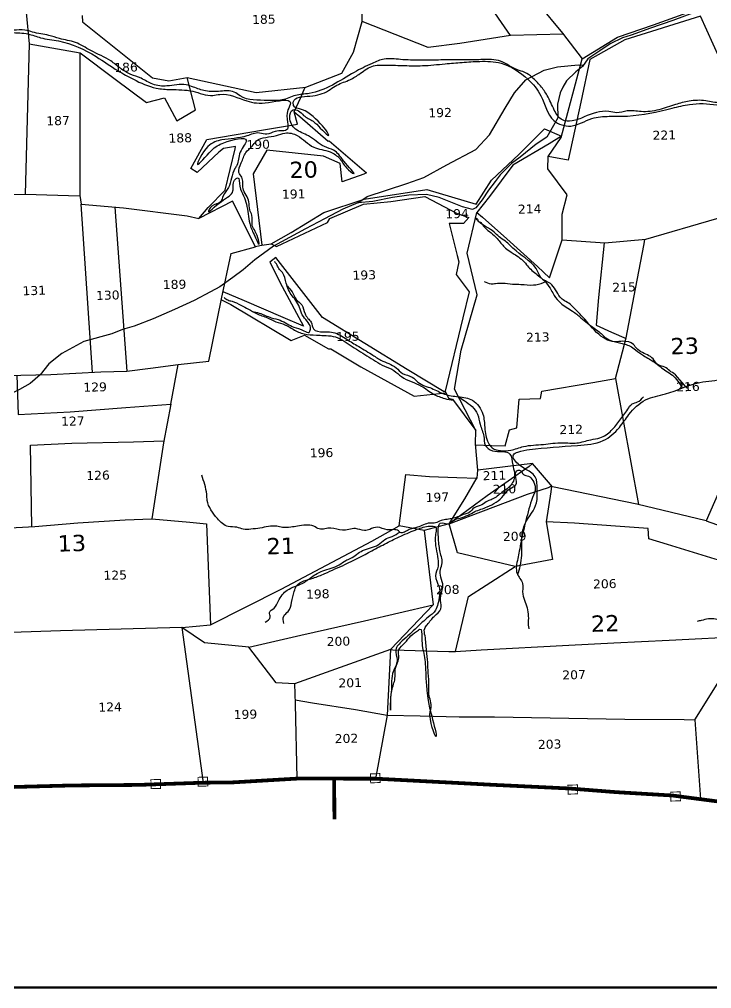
# Model space of a CAD drawing. Header units: inches. Extents: x 736579 to 743654, y 1629743 to 1634507.
# Drawn here: x 739231 to 740715, y 1629743 to 1631821 of the extents above; entities that cross this region are included whole.
import ezdxf
from ezdxf.enums import TextEntityAlignment as Align

# ---------------------------------------------------------------- set-up
doc = ezdxf.new("R2010")
doc.units = ezdxf.units.IN
doc.header["$MEASUREMENT"] = 0
doc.linetypes.add('ACAD_ISO02W100', pattern=[15, 12, -3])
for name, color, linetype in [('PLOT NO', 7, 'Continuous'), ('ROADS', 6, 'Continuous'), ('STRUCTURE', 5, 'Continuous'), ('TANKS-STREAM', 4, 'Continuous'), ('VILLAGE BOUNDRY', 5, 'Continuous'), ('VILLAGE STONES', 240, 'Continuous')]:
    doc.layers.add(name, color=color, linetype=linetype)
doc.styles.get("Standard").update_dxf_attribs({"font": 'verdana.ttf'})

msp = doc.modelspace()

# ---------------------------------------------------------------- linework, layer by layer
at = {"layer": 'PLOT NO'}
for points in [[(739365.3, 1631828.9), (739366.1, 1631815.6), (739516.2, 1631695.6), (739551.2, 1631689.1), (739590.2, 1631696), (739738.6, 1631663.8), (739844.9, 1631675.6), (739922.1, 1631705.5), (739947, 1631750.9), (739965.7, 1631816.3), (739962, 1632019.6)], [(740283.9, 1631786.2), (740177.8, 1631939.8)], [(740393, 1631932), (740380.4, 1631859.9), (740342.7, 1631854.4), (740394.8, 1631791.4), (740437, 1631736.2)], [(740691.1, 1631827.5), (740528.4, 1631777.3), (740471.6, 1631745), (740453.8, 1631734.6), (740434.3, 1631643.6), (740406.9, 1631519), (740364.1, 1631526.7), (740392, 1631568), (740437, 1631736.2), (740513.3, 1631782.9), (740590, 1631809.3), (740681.6, 1631842.2)], [(739245.2, 1631835.5), (739251.7, 1631768.3), (739361.2, 1631749.4), (739436.5, 1631692.7), (739503.1, 1631642.6), (739542, 1631652.6), (739568.4, 1631603.7), (739608.6, 1631627.3), (739590.2, 1631696)], [(740394.3, 1631348.1), (740486, 1631341.6), (740573.4, 1631349.9), (740726.1, 1631394.3), (740790.3, 1631397.4), (740788.6, 1631413), (740801, 1631429.8), (740776.2, 1631608), (740830.3, 1631624.4), (740754.4, 1631712.4), (740731.9, 1631737.6), (740691.1, 1631827.5)], [(740396.7, 1631789), (740283.9, 1631786.2), (740174.8, 1631769), (740107.2, 1631760.7), (739965.7, 1631816.3)], [(738767.7, 1631768), (738768.2, 1631578.5), (738767.5, 1631410.2), (738844.3, 1631420.9), (738913.8, 1631427.6), (739019.9, 1631434.6), (739133.2, 1631443.5), (739243.1, 1631446.5)], [(739251.7, 1631768.3), (739243.1, 1631446.5), (739360, 1631442.3), (739361.1, 1631444.1), (739361.2, 1631749.4)], [(739360.5, 1631443.2), (739363.1, 1631424.7), (739454, 1631416.9), (739590.2, 1631399.7), (739615.4, 1631393.8), (739635.4, 1631417.3), (739671.6, 1631454.5), (739693.6, 1631543.6), (739693.8, 1631548.6), (739668.1, 1631544.4), (739658.7, 1631535.9), (739611.9, 1631492.6), (739598, 1631501.1), (739632.6, 1631563.4), (739754.1, 1631584.1), (739826.9, 1631596.3), (739819.8, 1631622.4), (739833.3, 1631651.9), (739843.2, 1631675.4)], [(739819.8, 1631622.4), (739832.1, 1631612.4), (739892.4, 1631560), (739894.7, 1631560.8), (739974.6, 1631492.2), (739969.2, 1631488.9), (739923, 1631472.3), (739918.4, 1631511.6), (739883, 1631527.5), (739761.3, 1631540.5), (739731.7, 1631489.9), (739750.9, 1631337.1), (739770.6, 1631339.4), (739813.5, 1631364), (739883.4, 1631406.8), (739969.6, 1631435.2), (740104.5, 1631456), (740210.3, 1631425.1), (740242.6, 1631476.3), (740301.3, 1631531.5), (740356.6, 1631586.5), (740392.6, 1631570.2)], [(740392.6, 1631570.2), (740366.2, 1631554.3), (740288.6, 1631508.6), (740238.6, 1631441.2), (740211.5, 1631407.2), (740223.3, 1631397.2), (740275.5, 1631350.3), (740341.6, 1631291), (740367.1, 1631267), (740394.3, 1631348.1), (740394.1, 1631403.3), (740405, 1631445.1), (740363.4, 1631500.6), (740364.1, 1631526.7)], [(739133.2, 1631443.5), (739127.4, 1631258.3), (739119.7, 1631056.7), (739136.2, 1631056.1), (739233.9, 1631058.2), (739298.2, 1631059.5), (739405.7, 1631065), (739461.2, 1631066.9), (739511.7, 1631073.3), (739570.9, 1631080.8), (739636.7, 1631088.2), (739664.4, 1631221.7), (739684.5, 1631319), (739736.8, 1631333.3)], [(739387.5, 1631064.1), (739363.1, 1631424.7)], [(739752.4, 1631337.2), (739736.8, 1631333.3), (739687.5, 1631431.2), (739615.4, 1631393.8)], [(739770.6, 1631339.4), (739782.1, 1631334.3), (739891.3, 1631385.2), (739896.6, 1631393.8), (739968.2, 1631425), (740026.8, 1631430.3), (740099.9, 1631441), (740169, 1631404.5), (740194.6, 1631396.4), (740182.6, 1631383.2), (740152.4, 1631383), (740169.4, 1631314.5), (740172.7, 1631301.1), (740166.9, 1631273.9), (740194.8, 1631236.7), (740181.2, 1631181.3), (740143.4, 1631023.7), (740150.5, 1631008.8), (740159.5, 1631006.6), (740209, 1630939.9), (740163.7, 1631028.1), (740177.7, 1631111.5), (740212.4, 1631230.3), (740190.4, 1631319.6), (740211.5, 1631407.2)], [(739435.1, 1631418.5), (739461.2, 1631066.9)], [(740209, 1630909), (740243.1, 1630907.7), (740272.4, 1630906.5), (740281.1, 1630940.8), (740297.1, 1630945), (740302.1, 1631006.5), (740348, 1631008.4), (740350.7, 1631024.1), (740460.1, 1631042.5), (740509, 1631050.7), (740531.8, 1631138), (740551.7, 1631243.5), (740569.8, 1631339.4), (740571.5, 1631349.7)], [(740484.7, 1631341.7), (740472.3, 1631224.6), (740466.9, 1631165.6), (740500.1, 1631150.7), (740531.6, 1631137)], [(740143.4, 1631023.7), (740141.1, 1631022.7), (740062.2, 1631070), (739880.5, 1631181.9), (739780.3, 1631310.6), (739767.8, 1631300.4), (739794.4, 1631248.4), (739840.2, 1631163.4), (739796.1, 1631181.9), (739713.2, 1631217.3), (739667.4, 1631236.5)], [(740740.9, 1631251.4), (740773.9, 1631187.4), (740774.5, 1630909.1), (740703.3, 1630746), (740761.9, 1630724.9), (740832.7, 1630698.7), (740860, 1630681.2), (740868.6, 1630700.6), (740842.2, 1630729.1), (740847.1, 1630754.8)], [(739664, 1631219.8), (739683.8, 1631209.4), (739813.1, 1631132.7), (739841.8, 1631144.1), (739893.3, 1631114.3), (739898.5, 1631114.7), (739962.8, 1631076.4), (740076.9, 1631013.2), (740145, 1631020.3)], [(739225.3, 1631058), (739228.1, 1630973.6), (739340, 1630979.6), (739458.9, 1630988.7), (739555.4, 1630996.1), (739570.9, 1631080.8)], [(740509, 1631050.7), (740557.9, 1630780.8)], [(739555.4, 1630996.1), (739540, 1630913.4), (739515.1, 1630750.3), (739596.5, 1630743), (739631.7, 1630739.4), (739640.7, 1630522.8), (739792.2, 1630599.8), (739986.5, 1630702.3), (740044.9, 1630734.9), (740059.5, 1630845.3), (740110, 1630841.2), (740168.7, 1630839), (740212.1, 1630837.5), (740213.6, 1630854.6), (740208.8, 1630910.7), (740209, 1630939.9)], [(739257.7, 1630733.3), (739254.5, 1630908.1), (739343.1, 1630912.2), (739475.5, 1630915.6), (739540.6, 1630917.1)], [(740330.5, 1630868.7), (740323.3, 1630862.7), (740233.7, 1630799.3), (740151.8, 1630739.8), (740185.6, 1630792.9), (740212.2, 1630838.9)], [(740703.3, 1630746), (740554.7, 1630781.5), (740373.8, 1630818.5), (740330.5, 1630868.7), (740213.6, 1630854.6)], [(740151.8, 1630739.8), (740319.9, 1630802.9), (740364.9, 1630817.1), (740371.6, 1630821.1), (740369.9, 1630808), (740359.8, 1630743.7), (740373.7, 1630662.9), (740293.5, 1630647.8), (740170, 1630677.3), (740151.8, 1630739.8), (740098.7, 1630725.3), (740044.9, 1630734.9)], [(738839, 1630716.1), (738876, 1630717.3), (738961.6, 1630722.1), (739022.6, 1630727.4), (739098.1, 1630731.6), (739171.4, 1630731.7), (739206.1, 1630730.4), (739223.8, 1630731.4), (739263.7, 1630733.6), (739356.4, 1630742), (739457.9, 1630748.3), (739515.1, 1630750.3)], [(739821.7, 1630362.1), (739859.2, 1630356.1), (739951.5, 1630341.3), (740019.1, 1630329.1), (740090, 1630327.7), (740173.2, 1630326.1), (740249.4, 1630325.7), (740368.9, 1630323.7), (740528.4, 1630321), (740656.2, 1630320), (740678.4, 1630319.6), (740744.2, 1630424.7), (740791.9, 1630498.9), (740782.6, 1630540.1), (740757.4, 1630653.8), (740722.1, 1630663.7), (740619.8, 1630694.9), (740580.1, 1630707.4), (740578.8, 1630729.5), (740508.6, 1630734.6), (740420.9, 1630740.8), (740359.8, 1630743.7)], [(740098.7, 1630725.3), (740117.6, 1630566.2), (740026.4, 1630470.4), (739820.6, 1630396.6), (739781.1, 1630398.4), (739722.8, 1630475.2), (739627.9, 1630484.3), (739578.8, 1630517.3), (739640.7, 1630522.8)], [(740026.4, 1630470.4), (740031.7, 1630469.5), (740151.1, 1630466), (740165.6, 1630465.5), (740193.2, 1630583.6), (740231.7, 1630608.2), (740293.9, 1630647.9)], [(739722.8, 1630475.2), (739834.5, 1630500.6), (739970.6, 1630531.3), (740117.6, 1630566.2)], [(739578.8, 1630517.3), (739318.7, 1630510.1), (739214.1, 1630506.6)], [(739578.8, 1630517.3), (739624.7, 1630184.5)], [(740165.6, 1630465.5), (740220.6, 1630469.1), (740408.5, 1630479.3), (740504.9, 1630484.3), (740623.5, 1630490.4), (740791.9, 1630498.9), (740859.6, 1630496.7), (740861.1, 1630462.2), (740869.3, 1630334.6), (740865, 1630178.6), (740862.8, 1630146.2)], [(740026.4, 1630470.4), (740019.1, 1630329.1)], [(739820.6, 1630396.6), (739822, 1630353.9), (739825.6, 1630193.3)], [(740019.1, 1630329.1), (739994.5, 1630193.2)], [(740678.4, 1630319.6), (740690.9, 1630149.2)]]:
    msp.add_lwpolyline(points, dxfattribs=at)
at = {"layer": 'ROADS'}
for points in [[(740681.9, 1631836.8), (740631.5, 1631818.2), (740584, 1631802), (740542.2, 1631787.2), (740523.4, 1631781.2), (740497.5, 1631768.5), (740474.8, 1631753.4), (740449.3, 1631736.3), (740437.9, 1631719.6), (740423.3, 1631708.3), (740403.9, 1631688.9), (740395.9, 1631675.9), (740390.4, 1631663.7), (740384.4, 1631638.8), (740385.3, 1631609.9), (740378.9, 1631598.3), (740361.5, 1631568.6), (740338.7, 1631553.4), (740304.6, 1631525.3), (740286, 1631511.7), (740272.7, 1631499), (740261.7, 1631487.8), (740251, 1631473.5), (740236.2, 1631454.8), (740222.9, 1631434.2), (740209.5, 1631417.2), (740202, 1631413.6), (740180.5, 1631419), (740131, 1631439.1), (740103.3, 1631445.5), (740065.6, 1631444.3), (740030.6, 1631438.8), (739988.8, 1631430.6), (739956.1, 1631427.6), (739976.4, 1631441.4), (740061.7, 1631469), (740098, 1631481.6), (740147.4, 1631508.8), (740209.4, 1631542), (740238.6, 1631573.1), (740272.4, 1631630.3), (740291.9, 1631663.7), (740316.8, 1631691.6), (740355.6, 1631712.1), (740384.3, 1631719.2), (740428.6, 1631723.2), (740440.2, 1631722.9)], [(739956.1, 1631427.6), (739924.4, 1631414.4), (739884.7, 1631393.3), (739844.2, 1631372), (739810.2, 1631353.1), (739775.5, 1631334.5), (739735.4, 1631305.6), (739710.3, 1631284.2), (739688.5, 1631267.6), (739660.8, 1631247.4), (739640.3, 1631236.8), (739605.7, 1631218.3), (739563, 1631199.1), (739517.3, 1631179.1), (739476.7, 1631162.9), (739451.9, 1631156), (739428.9, 1631147), (739369, 1631130.1), (739321.6, 1631104.8), (739294, 1631082.6), (739275.3, 1631059.1), (739254.1, 1631040.4), (739231, 1631027.4), (739201.5, 1631012.4)]]:
    msp.add_lwpolyline(points, dxfattribs=at)
at = {"layer": 'STRUCTURE', "color": 5, "const_width": 4.65}
msp.add_lwpolyline([(743565.5, 1629793.8), (743565.5, 1629745.5), (736581.7, 1629745.5), (736581.7, 1629793.8)], dxfattribs=at)
at = {"layer": 'TANKS-STREAM'}
for points in [[(740776.3, 1632091.7), (740735.7, 1632110.8), (740708.7, 1632123.1), (740690.4, 1632129.9), (740671.4, 1632133.5), (740650.7, 1632141.6), (740607.1, 1632150.7), (740578.4, 1632159.7), (740560.6, 1632156.4), (740543.8, 1632144.6), (740530, 1632140.3), (740497.5, 1632115), (740480.8, 1632107.2), (740428.9, 1632099.2), (740390.4, 1632095.2), (740369.8, 1632097.7), (740343.8, 1632097), (740371, 1632092.3), (740400.6, 1632091.5), (740426.5, 1632094.8), (740448.6, 1632095.9), (740493.6, 1632106.8), (740523.7, 1632127.9), (740541.3, 1632137.1), (740559.2, 1632149.3), (740584.4, 1632151.5), (740612.7, 1632143.8), (740636.9, 1632135.4), (740646.7, 1632135.7), (740669.1, 1632127.8), (740690.7, 1632126.9), (740705.8, 1632116.8), (740758.1, 1632093.7), (740786.9, 1632079.7), (740815.6, 1632065.1), (740844.6, 1632054.2), (740862.7, 1632048.9), (740880.3, 1632042.8), (740893.9, 1632038.6), (740938.5, 1632024.4), (740977.1, 1632012.4), (741002.2, 1632002.9), (741025.7, 1631996.1), (741049.1, 1631993.4), (741076.9, 1631995.9), (741102.3, 1632000.4), (741149.9, 1632010.4), (741138.9, 1632001.7), (741117.2, 1631987.9), (741098.9, 1631968.2), (741090.5, 1631957.8), (741064, 1631927.5), (741050.7, 1631909), (741039.8, 1631892.9), (741020.4, 1631869.9), (740987.6, 1631824.2), (740966.5, 1631797.7), (740940.8, 1631768.6), (740926.8, 1631744.3), (740905.4, 1631721.1), (740887, 1631681.8), (740857.2, 1631661.6), (740811.5, 1631646.3), (740801.4, 1631640.9), (740771, 1631642.4), (740733.2, 1631641.7), (740702, 1631646.4), (740666.5, 1631645.7), (740637.5, 1631638.2), (740601.7, 1631627.2), (740563.7, 1631623.2), (740533.6, 1631624.7), (740511.2, 1631620.6), (740494.2, 1631623.4), (740441.8, 1631611.9), (740415.8, 1631603.4), (740394.8, 1631605.2), (740377.4, 1631626.6), (740362.4, 1631657.6), (740348, 1631678.2), (740330.1, 1631696.4), (740314.2, 1631707.3), (740298.4, 1631712.7), (740262.3, 1631731.1), (740243, 1631734.6), (740206.7, 1631734.2), (740171.1, 1631734.5), (740129.2, 1631733.7), (740090.7, 1631733.3), (740047.7, 1631734.9), (740012.6, 1631735.8), (739986.9, 1631726.6), (739948.7, 1631707.3), (739901.7, 1631680.1), (739851.7, 1631662), (739822.8, 1631657.9), (739794, 1631648.1), (739763.1, 1631647.1), (739704, 1631656.7), (739691.2, 1631664.9), (739662.1, 1631666.9), (739629.8, 1631667.6), (739603.8, 1631675.8), (739588.6, 1631680.4), (739547.2, 1631678.1), (739516.8, 1631681.9), (739491.7, 1631694.6), (739469.8, 1631702.9), (739447.3, 1631716.1), (739426.9, 1631731.7), (739384, 1631754), (739350.8, 1631771.5), (739317, 1631779.7), (739293.8, 1631786.5), (739259.3, 1631793.6), (739242.8, 1631798), (739218.7, 1631797.7), (739197.5, 1631798.9), (739132.2, 1631786.6), (739192.6, 1631795.2), (739213.6, 1631793), (739249.7, 1631789.6), (739276.2, 1631781.5), (739314.7, 1631774.7), (739395.5, 1631741.1), (739442.4, 1631710.8), (739475.2, 1631692.5), (739524.3, 1631673.6), (739554.9, 1631670.6), (739602.4, 1631666.8), (739645.6, 1631657.9), (739660.3, 1631660.2), (739718.2, 1631646.1), (739764.8, 1631642.7), (739811.7, 1631641.7), (739806.6, 1631626.7), (739805.5, 1631600.4), (739805.3, 1631585.6), (739779.2, 1631580.8), (739761.4, 1631574.5), (739745.4, 1631577.3), (739718.3, 1631571.1), (739665.1, 1631562.4), (739634.9, 1631548.3), (739612.7, 1631509.9), (739642.4, 1631539.6), (739669.3, 1631556.5), (739717.3, 1631562), (739704.4, 1631536.2), (739696.8, 1631508), (739692.9, 1631501.2), (739678.8, 1631460.2), (739667.9, 1631442.8), (739661.9, 1631430), (739643.5, 1631420.2), (739635.9, 1631409.7), (739663.9, 1631430.6), (739688.6, 1631453.1), (739692, 1631475.9), (739698.7, 1631481.1), (739703.2, 1631463.4), (739711.5, 1631442.9), (739721, 1631404), (739724.5, 1631383.3), (739733.9, 1631359.5), (739744.6, 1631338.7), (739736.6, 1631365.9), (739730.1, 1631378.5), (739729.2, 1631401.5), (739724.6, 1631412.7), (739723, 1631429.6), (739710.4, 1631458.3), (739707.4, 1631482.6), (739701.5, 1631492.4), (739706.5, 1631513.1), (739716.4, 1631535.2), (739729.5, 1631549.1), (739739.2, 1631560.4), (739781.9, 1631571.7), (739800.1, 1631577.3), (739826.6, 1631571.7), (739861.7, 1631547), (739897, 1631536.7), (739917.5, 1631522.4), (739932.2, 1631502.5), (739947.7, 1631490.2), (739926.5, 1631516.8), (739904.5, 1631540.3), (739884.6, 1631548.4), (739850.7, 1631571.2), (739822.9, 1631585.7), (739810.4, 1631610.7), (739817.8, 1631627), (739829.2, 1631625.1), (739840.1, 1631615.1), (739860.3, 1631602.5), (739875.8, 1631588), (739891.7, 1631573), (739837.6, 1631627.1), (739818.6, 1631636.6), (739818, 1631643.7), (739853.7, 1631656.6), (739893.4, 1631668.4), (739907.9, 1631678), (739936.4, 1631690.3), (739958.5, 1631702.9), (739986.4, 1631720), (740017.4, 1631722.9), (740056.7, 1631721.9), (740094.7, 1631721.7), (740143.4, 1631725.7), (740179.7, 1631728.7), (740218, 1631730.9), (740263.3, 1631726.8), (740320.6, 1631692.7), (740348.7, 1631657.1), (740376.6, 1631604), (740412.9, 1631592.2), (740458.1, 1631608.5), (740495.2, 1631613.1), (740534.3, 1631613.7), (740630.3, 1631630.6), (740667.3, 1631638.6), (740725.8, 1631637.6), (740800.4, 1631632), (740818.5, 1631638.1), (740855.9, 1631650.5), (740878.7, 1631663.2), (740894.8, 1631681.2), (740933.3, 1631740.7), (740944.2, 1631761.3), (740958.1, 1631780.2), (741035.2, 1631875.6), (741100.9, 1631958.3), (741147.3, 1631999.4), (741189.9, 1632018.8), (741263.1, 1632050.1), (741277.2, 1632083.8), (741275.4, 1632116.8), (741274.6, 1632151.3), (741263.9, 1632166.9), (741264, 1632173.1), (741267.6, 1632191), (741277.7, 1632198.7), (741327.7, 1632194.1), (741357.7, 1632190.5), (741382.7, 1632188.3), (741432.7, 1632191.8), (741488.4, 1632197.6), (741539.5, 1632197.9), (741558.1, 1632226.1), (741574.7, 1632261.1), (741593.5, 1632309.2), (741629.8, 1632364.6), (741651.1, 1632373), (741672.4, 1632374.9), (741716, 1632378.8), (741761.2, 1632377.5), (741820.7, 1632382.7), (741844.3, 1632385), (741858.8, 1632402.7), (741857.8, 1632443.4), (741862.5, 1632465), (741920.3, 1632473.9), (741971.8, 1632478.1), (742034.8, 1632479.4), (742071, 1632491.2), (742095.7, 1632499.3), (742123.9, 1632505.6), (742169.1, 1632515.6), (742218.9, 1632529.4), (742254.6, 1632536.2), (742288.5, 1632526.8), (742321.3, 1632514.2), (742375, 1632485.2), (742418.8, 1632473.4), (742445.1, 1632482.8), (742492.4, 1632486.2), (742518.4, 1632480.9), (742556.2, 1632478.8), (742576, 1632484), (742586.1, 1632489.7), (742597.3, 1632497.8)], [(740208.7, 1631395.6), (740213.4, 1631391.3), (740214.5, 1631387.9), (740219, 1631386), (740223.4, 1631381.2), (740248.4, 1631357.6), (740265, 1631339.1), (740273.1, 1631330.7), (740285.1, 1631321.8), (740294, 1631316.2), (740307, 1631306.8), (740318.2, 1631294.8), (740326.9, 1631285.1), (740349.5, 1631266.8), (740360.2, 1631255.9), (740370.7, 1631240.6), (740377.4, 1631228.9), (740390.7, 1631213), (740416.3, 1631195.7), (740434.7, 1631181.3), (740462.8, 1631158.9), (740473.6, 1631151.2), (740491.5, 1631135.9), (740505.8, 1631130.2), (740528.3, 1631124.4), (740540.1, 1631120.5), (740551.4, 1631112.3), (740568.8, 1631100.1), (740592.3, 1631085.8), (740616.9, 1631067.4), (740630.7, 1631058.2), (740651.9, 1631030.8)], [(740668.1, 1631036.7), (740663.4, 1631039.9), (740664, 1631033.6), (740637.1, 1631058.7), (740624.8, 1631067.5), (740614.7, 1631075.5), (740600, 1631080), (740589.1, 1631093), (740563.3, 1631108.3), (740551, 1631118.9), (740547, 1631124.1), (740524.6, 1631130.9), (740507.2, 1631129.8), (740434.7, 1631187), (740417.8, 1631204), (740408.8, 1631212.3), (740396.2, 1631219.6), (740390.2, 1631225.4), (740369.1, 1631254.6), (740348.7, 1631267.5), (740342.5, 1631279.9), (740295.5, 1631324.4), (740282.4, 1631336.7), (740272.6, 1631345.5), (740259.1, 1631354.8), (740248.3, 1631365), (740216.4, 1631386.8), (740208.7, 1631395.6)], [(739730.1, 1631195), (739744.9, 1631191.3), (739770.6, 1631181.4), (739790, 1631175.8), (739818.9, 1631161.1), (739840.8, 1631153.5), (739851.8, 1631149.9), (739854.8, 1631156.5), (739839.6, 1631183.7), (739825.9, 1631215), (739815.8, 1631228.1), (739802.7, 1631255.2), (739794.5, 1631278), (739786.7, 1631287.2), (739782, 1631296.6), (739777.7, 1631301.4)], [(740226.9, 1631259.1), (740242, 1631254.2), (740251.5, 1631254.8), (740267.2, 1631255.4), (740287.7, 1631253.6), (740306, 1631252.8), (740332.6, 1631251.6), (740354.3, 1631256.8), (740357.5, 1631258.3)], [(739804.5, 1631249.4), (739815.3, 1631236.8), (739824.4, 1631220.5), (739836.2, 1631209.2), (739843.2, 1631189.9), (739849.3, 1631179.9), (739856.1, 1631171.6), (739861.2, 1631157.5), (739882.3, 1631151.2), (739899.6, 1631150.7), (739929.4, 1631137.2), (739954.3, 1631121.8), (739985.7, 1631102.9), (740005.9, 1631090.3), (740022.5, 1631083), (740038.6, 1631073.9), (740052.3, 1631061.7), (740073, 1631054.1), (740085.2, 1631043.1), (740114.6, 1631030), (740141.9, 1631017.6), (740172, 1631012), (740202.2, 1631004.3), (740224.4, 1630974.5), (740228.5, 1630946.4), (740236.3, 1630912.7), (740244.3, 1630902.2), (740262.3, 1630896.6), (740284.2, 1630897.5), (740311.6, 1630905.1), (740354.1, 1630909.9), (740395, 1630913.3), (740425.8, 1630912.9), (740455.5, 1630919.9), (740475.3, 1630924.1), (740499.7, 1630939.5), (740518, 1630961.8), (740534.9, 1630985.2), (740544.1, 1630996.4), (740556, 1631000.7), (740568.9, 1631012)], [(739669.6, 1631224.5), (739677.4, 1631219.4), (739686.8, 1631216.6), (739705.6, 1631208.4), (739722, 1631199.8), (739739, 1631190.1), (739762.7, 1631181.2), (739780.8, 1631172.8), (739800.2, 1631166.2), (739817.6, 1631156.6), (739841.2, 1631146.6), (739867.4, 1631144.2), (739883.5, 1631143.3), (739903.7, 1631141.4), (739939.8, 1631122.3), (739975.8, 1631099.9), (740013.6, 1631077.5), (740033.7, 1631068), (740050.1, 1631055), (740092.3, 1631034.9), (740118.7, 1631017.6), (740142.7, 1631008.2), (740161.2, 1631004.4)], [(740299.4, 1630629.6), (740307.9, 1630671.7), (740308.1, 1630710.9), (740315.1, 1630740), (740339.3, 1630784.6), (740340.5, 1630814.1), (740336.7, 1630840.3), (740326.2, 1630850.3), (740315.1, 1630856.9), (740302.9, 1630865.3), (740289.8, 1630887.5), (740299.5, 1630893.3), (740324.6, 1630898.6), (740427.1, 1630907.6), (740482.2, 1630917.8), (740516.9, 1630946.2), (740537.5, 1630973.9), (740573.3, 1631005.1), (740615.9, 1631018), (740689.4, 1631042.5), (740740.4, 1631051.3), (740774.1, 1631067.6), (740807.9, 1631078.2), (740848.9, 1631089.9), (740929.3, 1631114.1), (740933.9, 1631088.2), (740946.1, 1631059.4), (740977, 1631007.5), (741016.4, 1630977.9), (741040.8, 1630931.3), (741041.9, 1630905), (741032, 1630878), (741008.1, 1630852.6), (740987.4, 1630845.4), (740974, 1630816.8), (740971.2, 1630802.9), (740966.6, 1630782.4), (740960.2, 1630755.4), (740948.4, 1630724.4), (740919.7, 1630658.9), (740886.7, 1630594.7), (740855, 1630568.5), (740824.3, 1630553.5), (740799.1, 1630539.1), (740776.4, 1630532.2), (740766.1, 1630533.1), (740752.6, 1630536.3), (740740.2, 1630530.1), (740734.3, 1630531.5), (740723.1, 1630535.2), (740692.5, 1630532.4), (740683.9, 1630530.2)], [(740172, 1631012), (740184, 1631003.9), (740201.6, 1630990.7), (740213, 1630974.4), (740218.4, 1630952.8), (740226.3, 1630927.2), (740229.6, 1630908.2), (740245.2, 1630896.3), (740282.4, 1630889.2), (740288.3, 1630865.8), (740291.9, 1630849.3), (740291.9, 1630837.6), (740276.3, 1630814.8), (740265.2, 1630806.8), (740244.6, 1630792.2), (740234.4, 1630788.4), (740222.4, 1630780.3), (740205.9, 1630773.9), (740194.8, 1630763.7), (740185.4, 1630760.4), (740173.3, 1630755.4), (740147.6, 1630748.9), (740134.7, 1630746.5), (740122.5, 1630741.3), (740110.7, 1630741), (740084.1, 1630732.2), (740066.5, 1630727.2), (740047.1, 1630721.1), (740043.6, 1630724.2), (740019.5, 1630726.7), (739998.4, 1630732.3), (739981.7, 1630727.6), (739970.5, 1630725.4), (739951.3, 1630729.2), (739923.2, 1630725.8), (739898.7, 1630730.5), (739873.4, 1630728.5), (739861.8, 1630734.4), (739827, 1630734.2), (739812.4, 1630732.4), (739794.9, 1630731.8), (739782.4, 1630734.4), (739746.6, 1630730.4), (739726.8, 1630728), (739710.8, 1630727.9), (739697.2, 1630732), (739678.7, 1630733.5), (739655.3, 1630750.9), (739633.6, 1630789.6), (739632.3, 1630802.9), (739621.6, 1630844)], [(739797.4, 1630526), (739797.4, 1630541.6), (739806.9, 1630551.7), (739814.4, 1630571.2), (739819.9, 1630594.7), (739825.2, 1630606.7), (739860.3, 1630623.1), (739885.6, 1630633.1), (739907.3, 1630642.7), (739928.6, 1630652.2), (739986, 1630681.6), (740017.7, 1630698.2), (740048.6, 1630713.3), (740083.8, 1630727.9), (740111.1, 1630734.5), (740123.2, 1630732), (740123.6, 1630720.2), (740122.2, 1630708.2), (740128, 1630664.2), (740128.4, 1630648.6), (740122.7, 1630628), (740130.4, 1630604.5), (740127.8, 1630567.9), (740122.8, 1630554.1), (740107, 1630539.3), (740082.7, 1630517.2), (740051.5, 1630488.5), (740037.8, 1630469.3), (740040.6, 1630448), (740030.8, 1630418.4), (740028.6, 1630396.9), (740027.9, 1630379.7), (740026.5, 1630367.8), (740026.4, 1630339.8), (740029, 1630381.3), (740035.8, 1630407.8), (740036.7, 1630428.1), (740043.9, 1630452), (740044.4, 1630469.1), (740057.3, 1630484.5), (740070.2, 1630499.4), (740086.5, 1630511.8), (740089.2, 1630513.6), (740093.4, 1630495.6), (740095.3, 1630473.9), (740100.9, 1630439), (740102, 1630414.4), (740104.4, 1630382.1), (740106.9, 1630360.5), (740114.8, 1630327.2), (740124.3, 1630283.5), (740111.6, 1630337.4), (740113.5, 1630345.4), (740108.7, 1630374.6), (740108.8, 1630392), (740107.3, 1630420), (740106.1, 1630442.8), (740103.6, 1630467.4), (740100.4, 1630499.1), (740099.6, 1630515.3), (740104.7, 1630523.1), (740113, 1630533.2), (740120, 1630541), (740134.5, 1630557.2), (740133.5, 1630574.9), (740136.1, 1630594.7), (740138.5, 1630605.7), (740134.5, 1630625.1), (740133.5, 1630641.9), (740137.2, 1630656.1), (740135.4, 1630668.9), (740130.2, 1630695.7), (740129, 1630711.3), (740129.4, 1630733.7), (740132.9, 1630740.9), (740151.8, 1630739.8), (740161.5, 1630746.9), (740175.5, 1630751.9), (740192.5, 1630758.2), (740207, 1630765.7), (740233.6, 1630775.6), (740268.5, 1630800), (740282.2, 1630814.6), (740295.2, 1630823.2), (740297.1, 1630853), (740303.1, 1630854.7), (740311.8, 1630845.2), (740322.1, 1630841.5), (740331.3, 1630832.4), (740336.6, 1630816.3), (740331.1, 1630796), (740316.7, 1630746.6), (740306.3, 1630702.1), (740302.4, 1630680.7), (740299.2, 1630665), (740297.9, 1630632.8), (740309.2, 1630611.8), (740309.8, 1630588.9), (740315.3, 1630571.9), (740321.9, 1630537.4), (740322.4, 1630518), (740323.2, 1630514.6)], [(739757.6, 1630528.8), (739768.6, 1630540), (739767.3, 1630549.4), (739776.7, 1630558.6), (739786.2, 1630574.1), (739805.2, 1630597.4), (739837.3, 1630611.8), (739857.3, 1630625.2), (739881.2, 1630638.9), (739916.4, 1630651.7), (739930.4, 1630661), (739941, 1630665.7), (739966.6, 1630682.3), (740000.1, 1630694.7), (740014.1, 1630706), (740029.6, 1630712.6), (740046.4, 1630721.6)]]:
    msp.add_spline(points, degree=3, dxfattribs=at)
at = {"layer": 'VILLAGE BOUNDRY', "linetype": 'ACAD_ISO02W100', "ltscale": 2, "const_width": 8}
for points in [[(740765.3, 1630139.5), (740670.3, 1630151.9), (740630.8, 1630157.1), (740510, 1630164.3), (740410.7, 1630172.1), (740246.4, 1630180), (739994.5, 1630193.2), (739826.9, 1630193.4), (739689.5, 1630185.3), (739623.1, 1630184.5), (739484.3, 1630179.8), (739344.6, 1630178.7), (739207.5, 1630175.1)], [(739905.7, 1630193.3), (739906.1, 1630106.3)]]:
    msp.add_lwpolyline(points, dxfattribs=at)
at = {"layer": 'VILLAGE STONES', "const_width": 1.96}
for points in [[(739614.2, 1630176.9), (739634.6, 1630177.5), (739634.1, 1630196.7), (739613.7, 1630196.1)], [(739983.8, 1630184.3), (740004.1, 1630184.9), (740003.6, 1630204.1), (739983.3, 1630203.5)], [(739513.3, 1630171.8), (739533.6, 1630172.3), (739533.1, 1630191.5), (739512.8, 1630191)], [(740407.2, 1630160.1), (740427.6, 1630160.6), (740427.1, 1630179.8), (740406.7, 1630179.3)], [(740627.4, 1630145.2), (740647.8, 1630145.7), (740647.3, 1630164.9), (740626.9, 1630164.4)]]:
    msp.add_lwpolyline(points, close=True, dxfattribs=at)

# ---------------------------------------------------------------- texts
at = {"layer": 'PLOT NO'}
for s, height, p in [('185', 19.29, (739754.8, 1631821.1)), ('186', 19.29, (739459.4, 1631718.4)), ('192', 19.29, (740132.7, 1631621)), ('187', 19.29, (739313.7, 1631603.8)), ('188', 19.29, (739575.6, 1631566.8)), ('221', 19.29, (740613.3, 1631572.9)), ('190', 19.29, (739742.7, 1631552.8)), ('20', 35, (739840.1, 1631498.8)), ('191', 19.29, (739818.8, 1631446.6)), ('214', 19.29, (740324.6, 1631414.6)), ('194', 19.29, (740169, 1631404.5)), ('193', 19.29, (739970.1, 1631273)), ('189', 19.29, (739563.5, 1631252.8)), ('215', 19.29, (740527, 1631247)), ('131', 19.29, (739262.7, 1631239.7)), ('130', 19.29, (739420.3, 1631229.7)), ('195', 19.29, (739934.9, 1631141.3)), ('213', 19.29, (740342.1, 1631139.9)), ('23', 35, (740656.9, 1631121)), ('129', 19.29, (739393.1, 1631032.8)), ('216', 19.29, (740664, 1631033.6)), ('127', 19.29, (739345.4, 1630959.8)), ('212', 19.29, (740413.7, 1630941.9)), ('196', 19.29, (739878.5, 1630891.9)), ('126', 19.29, (739399.4, 1630843.5)), ('211', 19.29, (740249.2, 1630843.2)), ('210', 19.29, (740270.6, 1630814.2)), ('197', 19.29, (740126.7, 1630796.7)), ('13', 35, (739343.2, 1630698.1)), ('209', 19.29, (740292.5, 1630712.9)), ('21', 35, (739791.2, 1630692.2)), ('125', 19.29, (739436.3, 1630629.6)), ('206', 19.29, (740485.7, 1630611)), ('198', 19.29, (739870.5, 1630589.2)), ('208', 19.29, (740149.1, 1630598.5)), ('22', 35, (740486.5, 1630526.1)), ('200', 19.29, (739914.7, 1630487.7)), ('207', 19.29, (740419.8, 1630416)), ('201', 19.29, (739940, 1630398.8)), ('124', 19.29, (739425.3, 1630347)), ('199', 19.29, (739715.4, 1630331.2)), ('202', 19.29, (739932, 1630279.5)), ('203', 19.29, (740367.5, 1630267.1))]:
    msp.add_text(s, height=height, rotation=1.4744, dxfattribs=at).set_placement(p, align=Align.MIDDLE_CENTER)

doc.saveas('drawing.dxf')
